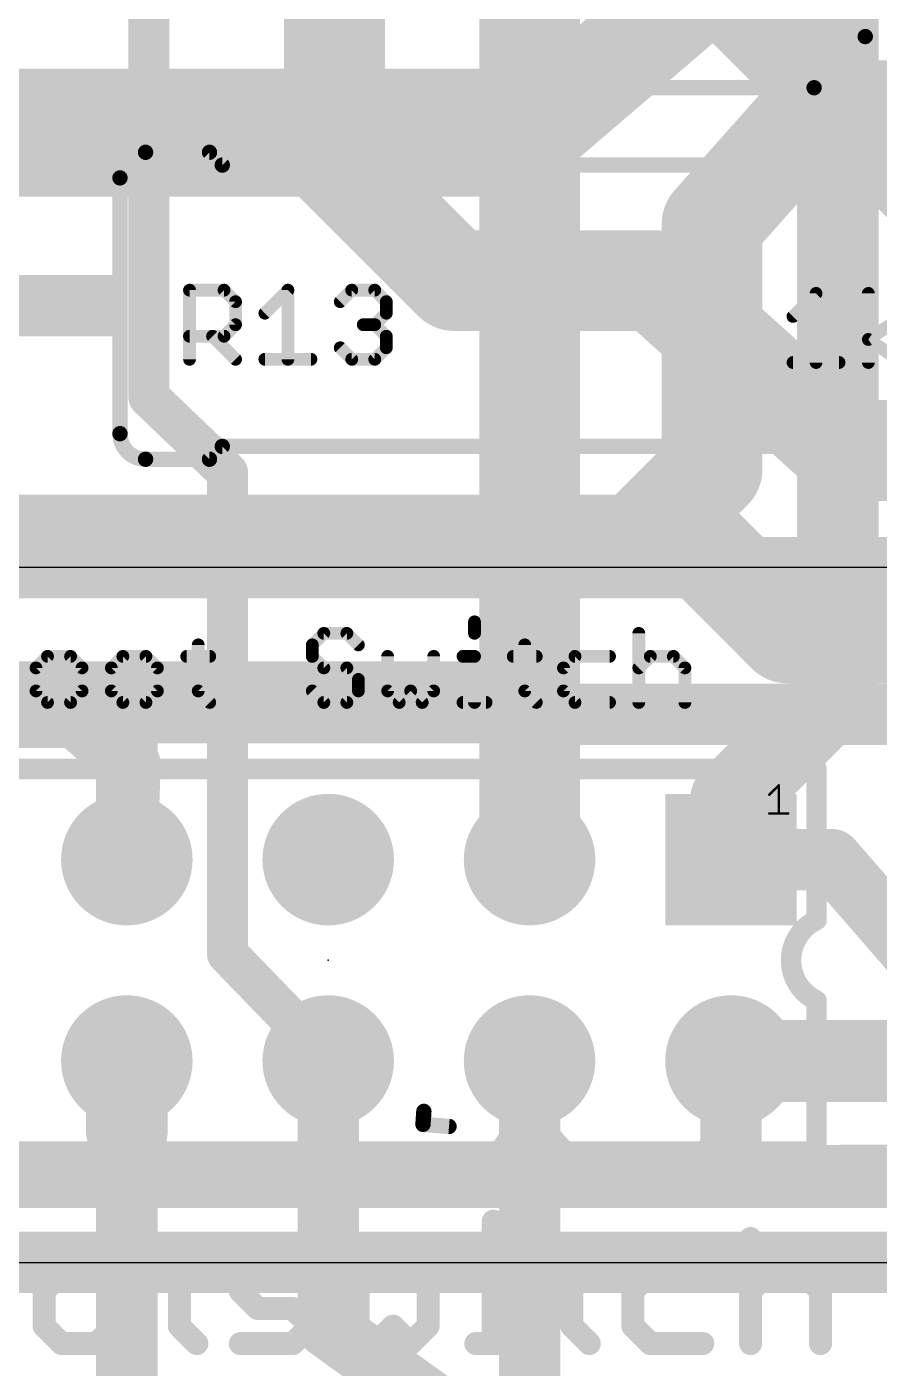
# Model space of a CAD drawing. Header units: inches. Extents: x -5 to 142, y -3 to 122.
# Drawn here: x 37.01 to 45.47, y 33.45 to 46.77 of the extents above; entities that cross this region are included whole.
import ezdxf

# ---------------------------------------------------------------- set-up
doc = ezdxf.new("R2010")
doc.units = ezdxf.units.IN
doc.header["$MEASUREMENT"] = 0
for name, color, linetype in [('1', 22, 'Continuous'), ('15', 22, 'Continuous'), ('16', 175, 'Continuous'), ('17', 82, 'Continuous'), ('2', 175, 'Continuous'), ('20', 7, 'Continuous'), ('21', 253, 'Continuous'), ('23', 7, 'Continuous'), ('25', 253, 'Continuous'), ('27', 253, 'Continuous'), ('51', 253, 'Continuous')]:
    doc.layers.add(name, color=color, linetype=linetype)

# ---------------------------------------------------------------- blocks, each defined once
blk = doc.blocks.new('RECT')
blk.add_solid([(-0.5, -0.5), (0.5, -0.5), (-0.5, 0.5), (0.5, 0.5)])
blk = doc.blocks.new('SQUAREP')
blk.add_solid([(-0.5, -0.5), (0.5, -0.5), (-0.5, 0.5), (0.5, 0.5)])
blk = doc.blocks.new('ROUNDP')
at = {"const_width": 0.5}
blk.add_lwpolyline([(0, -0.25, 1), (0, 0.25, 1), (0, -0.25)], format="xyb", dxfattribs=at)

msp = doc.modelspace()

# ---------------------------------------------------------------- linework, layer by layer
msp.add_lwpolyline([(137, 106.5), (128, 106.5), (128, 85.5), (109.5, 85.5), (109.5, 80.5), (2, 80.5), (2, 34.5), (127, 34.5), (127, 9.5), (137, 9.5), (137, 34.5), (137, 80.5), (137, 85.5)], close=True)
at = {"layer": '1'}
for points, const_width in [([(40.0625, 48.2595), (40.0625, 45.4375)], 1), ([(40.0625, 45.4375), (41.25, 44.25)], 1), ([(41.25, 44.25), (43.25, 44.25)], 1), ([(43.25, 44.25), (45.125, 42.5625)], 1), ([(45.125, 42.5625), (46.6875, 42.5625)], 1), ([(34.625, 41.625), (43.6875, 41.625)], 1), ([(43.6875, 41.625), (44.5625, 40.75)], 1), ([(30.45, 41.4), (49.55, 41.4)], 0.6096), ([(44.5625, 40.75), (45.9062, 40.75)], 1), ([(45.9062, 40.75), (47.2812, 39.75)], 1), ([(42, 39.5375), (42.3438, 39.9438)], 0.6096), ([(42.3438, 39.9438), (46.0312, 39.9438)], 0.6096), ([(42, 38.5), (42, 39.5375)], 0.6096), ([(44, 38.5), (45, 38.5)], 0.6096), ([(45, 38.5), (46, 37.35)], 0.6096), ([(42, 36.5), (42, 31.85)], 0.6096), ([(44, 35.5625), (44, 36.5)], 0.6096), ([(43.7188, 35.3438), (44, 35.5625)], 0.6096), ([(20.7812, 35.3438), (43.7188, 35.3438)], 0.6096), ([(127, 34.5), (2, 34.5)], 0.4064)]:
    msp.add_lwpolyline(points, dxfattribs=dict(at, const_width=const_width))
for points, const_width in [([(40.2393, 45.6143, 1), (39.8857, 45.2607)], 0.5), ([(39.8125, 45.4375, 1), (40.3125, 45.4375)], 0.5), ([(41.25, 44.5, 1), (41.25, 44)], 0.5), ([(41.0732, 44.0732, 1), (41.4268, 44.4268)], 0.5), ([(43.4172, 44.4358, 1), (43.0828, 44.0642)], 0.5), ([(43.25, 44, 1), (43.25, 44.5)], 0.5), ([(45.125, 42.8125, 1), (45.125, 42.3125)], 0.5), ([(44.9578, 42.3767, 1), (45.2922, 42.7483)], 0.5), ([(43.8643, 41.8018, 1), (43.5107, 41.4482)], 0.5), ([(43.6875, 41.375, 1), (43.6875, 41.875)], 0.5), ([(44.5625, 41, 1), (44.5625, 40.5)], 0.5), ([(44.3857, 40.5732, 1), (44.7393, 40.9268)], 0.5), ([(46.0533, 40.9522, 1), (45.7592, 40.5478)], 0.5), ([(42.3438, 40.0962, 1), (42.3438, 39.7913)], 0.3048), ([(42.4601, 39.8453, 1), (42.2274, 40.0422)], 0.3048), ([(42.1524, 39.5375, 1), (41.8476, 39.5375)], 0.3048), ([(41.8837, 39.6359, 1), (42.1163, 39.4391)], 0.3048), ([(44, 38.6524, 1), (44, 38.3476)], 0.3048), ([(45.115, 38.6, 1), (44.885, 38.4)], 0.3048), ([(45, 38.3476, 1), (45, 38.6524)], 0.3048), ([(41.8476, 38.5, 1), (42.1524, 38.5)], 0.3048), ([(42.1524, 36.5, 1), (41.8476, 36.5)], 0.3048), ([(44.1524, 36.5, 1), (43.8476, 36.5)], 0.3048), ([(44.0936, 35.4422, 1), (43.9064, 35.6828)], 0.3048), ([(43.8476, 35.5625, 1), (44.1524, 35.5625)], 0.3048), ([(43.6252, 35.464, 1), (43.8123, 35.2235)], 0.3048), ([(43.7188, 35.1914, 1), (43.7188, 35.4961)], 0.3048)]:
    msp.add_lwpolyline(points, format="xyb", dxfattribs=dict(at, const_width=const_width))
at = {"layer": '15'}
for points, const_width in [([(45.0625, 40.1562), (45.0625, 50.3125)], 0.8128), ([(44, 39.0938), (45.0625, 40.1562)], 0.8128), ([(34.6875, 40.125), (37.75, 40.125)], 0.6096), ([(37.75, 40.125), (38, 39.875)], 0.6096), ([(38, 39.875), (38, 38.5)], 0.6096), ([(44, 38.5), (44, 39.0938)], 0.8128), ([(49.375, 35.3438), (34.9688, 35.3438)], 0.6096), ([(2, 34.5), (127, 34.5)], 0.6096)]:
    msp.add_lwpolyline(points, dxfattribs=dict(at, const_width=const_width))
for points, const_width in [([(45.2062, 40.0126, 1), (44.9188, 40.2999)], 0.4064), ([(37.8578, 40.2328, 1), (37.6422, 40.0172)], 0.3048), ([(37.75, 39.9726, 1), (37.75, 40.2774)], 0.3048), ([(44.8593, 40.1562, 1), (45.2657, 40.1562)], 0.4064), ([(38.1524, 39.875, 1), (37.8476, 39.875)], 0.3048), ([(37.8922, 39.7672, 1), (38.1078, 39.9828)], 0.3048), ([(44.2032, 39.0938, 1), (43.7968, 39.0938)], 0.4064), ([(43.8563, 39.2374, 1), (44.1437, 38.9501)], 0.4064), ([(37.8476, 38.5, 1), (38.1524, 38.5)], 0.3048), ([(43.7968, 38.5, 1), (44.2032, 38.5)], 0.4064)]:
    msp.add_lwpolyline(points, format="xyb", dxfattribs=dict(at, const_width=const_width))
at = {"layer": '16'}
for points, const_width in [([(43.875, 47.3125), (42.125, 45.8125)], 1), ([(41.7812, 45.7188), (26.8125, 45.7188)], 1.27), ([(44.8125, 45.9375), (43.8125, 44.8125)], 1), ([(46.1875, 45.9375), (44.8125, 45.9375)], 1), ([(42.125, 45.8125), (41.4062, 45.7812)], 1), ([(41.4062, 45.7812), (41.7812, 45.7188)], 1), ([(43.8125, 44.8125), (43.8125, 42.375)], 1), ([(43.8125, 42.375), (43.0625, 41.625)], 1), ([(43.0625, 41.625), (11.4375, 41.625)], 1), ([(30.45, 41.4), (49.55, 41.4)], 0.6096), ([(23.5, 40.0625), (41.75, 40.0625)], 0.8128), ([(41.75, 40.0625), (42, 39.8125)], 0.8128), ([(34.5, 39.9125), (37.5, 39.9125)], 0.6096), ([(37.5, 39.9125), (38.0312, 39.4438)], 0.6096), ([(42, 39.8125), (42, 38.5)], 0.8128), ([(38.0312, 39.4438), (38, 38.5)], 0.6096), ([(38, 36.5), (38, 32.3188)], 0.6096), ([(40, 33.85), (40, 36.5)], 0.6096), ([(42, 35.6875), (42, 36.5)], 0.6096), ([(44, 36.5), (46.85, 36.5)], 0.6096), ([(40.95, 36), (40.9413, 35.871)], 0.1524), ([(42, 35.6875), (41.7812, 35.3438)], 0.6096), ([(42.3125, 35.3438), (42, 35.6875)], 0.6096), ([(41.2, 35.85), (40.9413, 35.871)], 0.1524), ([(41.7812, 35.3438), (18.9062, 35.3438)], 0.6096), ([(48.0625, 35.375), (42.3125, 35.3438)], 0.6096), ([(127, 34.5), (2, 34.5)], 0.4064), ([(42.3438, 32.1625), (40, 33.85)], 0.6096)]:
    msp.add_lwpolyline(points, dxfattribs=dict(at, const_width=const_width))
for points, const_width in [([(41.7812, 45.4012, 1), (41.7812, 46.0363)], 0.635), ([(44.8125, 46.1875, 1), (44.8125, 45.6875)], 0.5), ([(44.9994, 45.7714, 1), (44.6256, 46.1036)], 0.5), ([(41.4473, 46.0278, 1), (41.3652, 45.5347)], 0.5), ([(41.3954, 46.031, 1), (41.4171, 45.5315)], 0.5), ([(41.9623, 46.0023, 1), (42.2877, 45.6227)], 0.5), ([(42.1359, 45.5627, 1), (42.1141, 46.0623)], 0.5), ([(41.7402, 45.4722, 1), (41.8223, 45.9653)], 0.5), ([(44.0625, 44.8125, 1), (43.5625, 44.8125)], 0.5), ([(43.6256, 44.9786, 1), (43.9994, 44.6464)], 0.5), ([(43.9893, 42.1982, 1), (43.6357, 42.5518)], 0.5), ([(43.5625, 42.375, 1), (44.0625, 42.375)], 0.5), ([(43.0625, 41.375, 1), (43.0625, 41.875)], 0.5), ([(42.8857, 41.8018, 1), (43.2393, 41.4482)], 0.5), ([(41.8937, 40.2062, 1), (41.6063, 39.9188)], 0.4064), ([(41.75, 39.8593, 1), (41.75, 40.2657)], 0.4064), ([(37.6008, 40.0268, 1), (37.3992, 39.7982)], 0.3048), ([(37.5, 39.7601, 1), (37.5, 40.0649)], 0.3048), ([(42.2032, 39.8125, 1), (41.7968, 39.8125)], 0.4064), ([(41.8563, 39.6688, 1), (42.1437, 39.9562)], 0.4064), ([(38.1836, 39.4387, 1), (37.8789, 39.4488)], 0.3048), ([(37.9304, 39.3295, 1), (38.1321, 39.558)], 0.3048), ([(37.8477, 38.505, 1), (38.1523, 38.495)], 0.3048), ([(41.7968, 38.5, 1), (42.2032, 38.5)], 0.4064), ([(38.1524, 36.5, 1), (37.8476, 36.5)], 0.3048), ([(40.1524, 36.5, 1), (39.8476, 36.5)], 0.3048), ([(42.1524, 36.5, 1), (41.8476, 36.5)], 0.3048), ([(44, 36.6524, 1), (44, 36.3476)], 0.3048), ([(40.988, 35.9975, 1), (40.912, 36.0025)], 0.0762), ([(42.1128, 35.79, 1), (41.8872, 35.585)], 0.3048), ([(42.1286, 35.6057, 1), (41.8714, 35.7693)], 0.3048), ([(40.9444, 35.909, 1), (40.9383, 35.833)], 0.0762), ([(40.9033, 35.8736, 1), (40.9794, 35.8685)], 0.0762), ([(41.1969, 35.812, 1), (41.2031, 35.888)], 0.0762), ([(41.8476, 35.6875, 1), (42.1524, 35.6875)], 0.3048), ([(41.6527, 35.4256, 1), (41.9098, 35.2619)], 0.3048), ([(41.7812, 35.1914, 1), (41.7812, 35.4961)], 0.3048), ([(42.3117, 35.4961, 1), (42.3133, 35.1914)], 0.3048), ([(42.1997, 35.2412, 1), (42.4253, 35.4463)], 0.3048), ([(40.089, 33.9737, 1), (39.911, 33.7263)], 0.3048), ([(39.8476, 33.85, 1), (40.1524, 33.85)], 0.3048)]:
    msp.add_lwpolyline(points, format="xyb", dxfattribs=dict(at, const_width=const_width))
at = {"layer": '2'}
for points, const_width in [([(38.2188, 43.0938), (38.2188, 55.3125)], 0.4064), ([(42, 38.5), (42, 54.4375)], 1), ([(43.75, 47.25), (46.0625, 44.9375)], 0.8128), ([(39, 42.3438), (38.2188, 43.0938)], 0.4064), ([(39, 37.5625), (39, 42.3438)], 0.4064), ([(40, 36.5312), (39, 37.5625)], 0.4064), ([(38, 36.5), (38, 35.8125)], 0.8128), ([(46.0625, 36.5), (44, 36.5)], 0.8128), ([(40, 36.5), (40, 36.5312)], 0.4064), ([(38, 35.8125), (38.1562, 35.3438)], 0.6096), ([(38.1562, 35.3438), (49.4062, 35.375)], 0.6096), ([(127, 34.5), (2, 34.5)], 0.6096)]:
    msp.add_lwpolyline(points, dxfattribs=dict(at, const_width=const_width))
for points, const_width in [([(38.2891, 43.167, 1), (38.1484, 43.0205)], 0.2032), ([(38.1172, 43.0938, 1), (38.3203, 43.0938)], 0.2032), ([(39.1016, 42.3438, 1), (38.8984, 42.3438)], 0.2032), ([(38.9296, 42.2705, 1), (39.0704, 42.417)], 0.2032), ([(41.75, 38.5, 1), (42.25, 38.5)], 0.5), ([(39.0729, 37.6332, 1), (38.9271, 37.4918)], 0.2032), ([(38.8984, 37.5625, 1), (39.1016, 37.5625)], 0.2032), ([(38.2032, 36.5, 1), (37.7968, 36.5)], 0.4064), ([(44, 36.7032, 1), (44, 36.2968)], 0.4064), ([(40.1016, 36.5312, 1), (39.8984, 36.5312)], 0.2032), ([(39.9271, 36.4605, 1), (40.0729, 36.602)], 0.2032), ([(39.8984, 36.5, 1), (40.1016, 36.5)], 0.2032), ([(38.1446, 35.8607, 1), (37.8554, 35.7643)], 0.3048), ([(37.7968, 35.8125, 1), (38.2032, 35.8125)], 0.4064), ([(38.1558, 35.4961, 1), (38.1567, 35.1914)], 0.3048), ([(38.0117, 35.2956, 1), (38.3008, 35.3919)], 0.3048)]:
    msp.add_lwpolyline(points, format="xyb", dxfattribs=dict(at, const_width=const_width))
at = {"layer": '20'}
for p, q in [((49.55, 41.4), (30.45, 41.4)), ((2, 34.5), (127, 34.5))]:
    msp.add_line(p, q, dxfattribs=at)
at = {"layer": '21'}
for points, const_width in [([(45.334, 72.327), (45.334, 46.673)], 0.1524), ([(44.826, 46.165), (35.174, 46.165)], 0.1524), ([(38.186, 45.524), (38.821, 45.524)], 0.1524), ([(38.948, 45.397), (38.821, 45.524)], 0.1524), ([(38.948, 45.397), (45.552, 45.397)], 0.1524), ([(37.932, 45.27), (37.932, 42.73)], 0.1524), ([(38.948, 42.603), (38.821, 42.476)], 0.1524), ([(38.948, 42.603), (45.552, 42.603)], 0.1524), ([(38.186, 42.476), (38.821, 42.476)], 0.1524), ([(44.85, 39.4), (35.15, 39.4)], 0.2032), ([(44.85, 39.4), (35.15, 39.4)], 0.2032), ([(44.85, 37.9), (44.85, 39.4)], 0.2032), ([(44.85, 37.9), (44.85, 39.4)], 0.2032), ([(44.382, 39.1443), (44.4753, 39.2375)], 0.0254), ([(44.382, 39.1443), (44.4753, 39.2375)], 0.0254), ([(44.4753, 39.2375), (44.4753, 38.9579)], 0.0254), ([(44.4753, 39.2375), (44.4753, 38.9579)], 0.0254), ([(44.382, 38.9579), (44.5685, 38.9579)], 0.0254), ([(44.382, 38.9579), (44.5685, 38.9579)], 0.0254), ([(44.85, 35.6), (44.85, 37.1)], 0.2032), ([(44.85, 35.6), (44.85, 37.1)], 0.2032), ([(35.15, 35.6), (44.85, 35.6)], 0.2032), ([(35.15, 35.6), (44.85, 35.6)], 0.2032)]:
    msp.add_lwpolyline(points, dxfattribs=dict(at, const_width=const_width))
for points, const_width in [([(44.826, 46.165, 0.4142), (45.334, 46.673)], 0.1524), ([(45.3721, 46.673, 1), (45.2959, 46.673)], 0.0762), ([(45.2959, 46.673, 1), (45.3721, 46.673)], 0.0762), ([(44.826, 46.2031, 1), (44.826, 46.1269)], 0.0762), ([(44.826, 46.1269, 1), (44.826, 46.2031)], 0.0762), ([(38.186, 45.524, 0.4142), (37.932, 45.27)], 0.1524), ([(38.186, 45.5621, 1), (38.186, 45.4859)], 0.0762), ([(38.186, 45.4859, 1), (38.186, 45.5621)], 0.0762), ([(38.8479, 45.5509, 1), (38.7941, 45.4971)], 0.0762), ([(38.821, 45.4859, 1), (38.821, 45.5621)], 0.0762), ([(38.948, 45.4351, 1), (38.948, 45.3589)], 0.0762), ([(38.9211, 45.3701, 1), (38.9749, 45.4239)], 0.0762), ([(37.9701, 45.27, 1), (37.8939, 45.27)], 0.0762), ([(37.8939, 45.27, 1), (37.9701, 45.27)], 0.0762), ([(37.932, 42.73, 0.4142), (38.186, 42.476)], 0.1524), ([(37.9701, 42.73, 1), (37.8939, 42.73)], 0.0762), ([(37.8939, 42.73, 1), (37.9701, 42.73)], 0.0762), ([(38.948, 42.6411, 1), (38.948, 42.5649)], 0.0762), ([(38.9749, 42.5761, 1), (38.9211, 42.6299)], 0.0762), ([(38.186, 42.5141, 1), (38.186, 42.4379)], 0.0762), ([(38.186, 42.4379, 1), (38.186, 42.5141)], 0.0762), ([(38.7941, 42.5029, 1), (38.8479, 42.4491)], 0.0762), ([(38.821, 42.4379, 1), (38.821, 42.5141)], 0.0762), ([(44.9008, 39.4, 1), (44.7992, 39.4)], 0.1016), ([(44.9008, 39.4, 1), (44.7992, 39.4)], 0.1016), ([(44.85, 39.3492, 1), (44.85, 39.4508)], 0.1016), ([(44.85, 39.3492, 1), (44.85, 39.4508)], 0.1016), ([(44.4816, 39.2375, 1), (44.4689, 39.2375)], 0.0127), ([(44.4816, 39.2375, 1), (44.4689, 39.2375)], 0.0127), ([(44.4797, 39.233, 1), (44.4708, 39.242)], 0.0127), ([(44.4797, 39.233, 1), (44.4708, 39.242)], 0.0127), ([(44.3776, 39.1488, 1), (44.3865, 39.1398)], 0.0127), ([(44.3776, 39.1488, 1), (44.3865, 39.1398)], 0.0127), ([(44.382, 38.9643, 1), (44.382, 38.9515)], 0.0127), ([(44.382, 38.9643, 1), (44.382, 38.9516)], 0.0127), ([(44.4689, 38.9579, 1), (44.4816, 38.9579)], 0.0127), ([(44.4689, 38.9579, 1), (44.4816, 38.9579)], 0.0127), ([(44.5685, 38.9515, 1), (44.5685, 38.9643)], 0.0127), ([(44.5685, 38.9516, 1), (44.5685, 38.9643)], 0.0127), ([(44.85, 37.9, 0.6321), (44.85, 37.1)], 0.2032), ([(44.85, 37.9, 0.6321), (44.85, 37.1)], 0.2032), ([(44.8718, 37.8541, 1), (44.8282, 37.9459)], 0.1016), ([(44.8718, 37.8541, 1), (44.8282, 37.9459)], 0.1016), ([(44.7992, 37.9, 1), (44.9008, 37.9)], 0.1016), ([(44.7992, 37.9, 1), (44.9008, 37.9)], 0.1016), ([(44.9008, 37.1, 1), (44.7992, 37.1)], 0.1016), ([(44.9008, 37.1, 1), (44.7992, 37.1)], 0.1016), ([(44.8282, 37.0541, 1), (44.8718, 37.1459)], 0.1016), ([(44.8282, 37.0541, 1), (44.8718, 37.1459)], 0.1016), ([(44.85, 35.5492, 1), (44.85, 35.6508)], 0.1016), ([(44.85, 35.5492, 1), (44.85, 35.6508)], 0.1016), ([(44.7992, 35.6, 1), (44.9008, 35.6)], 0.1016), ([(44.7992, 35.6, 1), (44.9008, 35.6)], 0.1016)]:
    msp.add_lwpolyline(points, format="xyb", dxfattribs=dict(at, const_width=const_width))
at = {"layer": '23'}
msp.add_point((40, 37.5), dxfattribs=at)
at = {"layer": '25', "const_width": 0.0635}
for points in [[(38.6543, 44.1549, 1), (38.5907, 44.1549)], [(38.6225, 44.1866, 1), (38.6225, 44.1231)], [(38.9881, 44.1773, 1), (38.9432, 44.1324)], [(38.9657, 44.1231, 1), (38.9657, 44.1866)], [(39.1118, 44.0405, 1), (39.0483, 44.0405)], [(39.0576, 44.018, 1), (39.1025, 44.0629)], [(39.6315, 44.1549, 1), (39.568, 44.1549)], [(39.6222, 44.1324, 1), (39.5773, 44.1773)], [(40.0969, 44.0629, 1), (40.1418, 44.018)], [(40.2337, 44.1866, 1), (40.2337, 44.1231)], [(40.2562, 44.1324, 1), (40.2113, 44.1773)], [(40.485, 44.1773, 1), (40.4401, 44.1324)], [(40.4625, 44.1231, 1), (40.4625, 44.1866)], [(40.6087, 44.0405, 1), (40.5452, 44.0405)], [(40.5545, 44.018, 1), (40.5994, 44.0629)], [(39.3485, 43.9485, 1), (39.3934, 43.9036)], [(40.5452, 43.9261, 1), (40.6087, 43.9261)], [(40.5994, 43.9036, 1), (40.5545, 43.9485)], [(39.0483, 43.8117, 1), (39.1118, 43.8117)], [(39.1025, 43.7892, 1), (39.0576, 43.8341)], [(40.3481, 43.8434, 1), (40.3481, 43.7799)], [(40.485, 43.8341, 1), (40.4401, 43.7892)], [(40.4401, 43.8341, 1), (40.485, 43.7892)], [(40.4625, 43.7799, 1), (40.4625, 43.8434)], [(38.6225, 43.729, 1), (38.6225, 43.6655)], [(38.8737, 43.7197, 1), (38.8288, 43.6748)], [(38.9432, 43.7197, 1), (38.9881, 43.6748)], [(38.9657, 43.6655, 1), (38.9657, 43.729)], [(40.6087, 43.6973, 1), (40.5452, 43.6973)], [(40.5545, 43.6748, 1), (40.5994, 43.7197)], [(40.1418, 43.6053, 1), (40.0969, 43.5604)], [(40.5452, 43.5829, 1), (40.6087, 43.5829)], [(40.5994, 43.5604, 1), (40.5545, 43.6053)], [(38.5907, 43.4685, 1), (38.6543, 43.4685)], [(39.0576, 43.446, 1), (39.1025, 43.491)], [(39.3709, 43.5003, 1), (39.3709, 43.4367)], [(39.568, 43.4685, 1), (39.6315, 43.4685)], [(39.8285, 43.4367, 1), (39.8285, 43.5003)], [(40.2337, 43.5003, 1), (40.2337, 43.4367)], [(40.2113, 43.446, 1), (40.2562, 43.491)], [(40.4401, 43.491, 1), (40.485, 43.446)], [(40.4625, 43.4367, 1), (40.4625, 43.5003)]]:
    msp.add_lwpolyline(points, format="xyb", dxfattribs=at)
at = {"layer": '25', "const_width": 0.127}
for points in [[(38.6225, 43.4685), (38.6225, 44.1549)], [(38.6225, 44.1549), (38.9657, 44.1549)], [(38.9657, 44.1549), (39.0801, 44.0405)], [(39.0801, 44.0405), (39.0801, 43.8117)], [(39.3709, 43.9261), (39.5997, 44.1549)], [(39.5997, 44.1549), (39.5997, 43.4685)], [(40.1193, 44.0405), (40.2337, 44.1549)], [(40.2337, 44.1549), (40.4625, 44.1549)], [(40.4625, 44.1549), (40.5769, 44.0405)], [(40.5769, 44.0405), (40.5769, 43.9261)], [(40.5769, 43.9261), (40.4625, 43.8117)], [(39.0801, 43.8117), (38.9657, 43.6973)], [(40.4625, 43.8117), (40.3481, 43.8117)], [(40.4625, 43.8117), (40.5769, 43.6973)], [(38.9657, 43.6973), (38.6225, 43.6973)], [(38.8513, 43.6973), (39.0801, 43.4685)], [(40.5769, 43.6973), (40.5769, 43.5829)], [(40.2337, 43.4685), (40.1193, 43.5829)], [(40.5769, 43.5829), (40.4625, 43.4685)], [(39.3709, 43.4685), (39.8285, 43.4685)], [(40.4625, 43.4685), (40.2337, 43.4685)]]:
    msp.add_lwpolyline(points, dxfattribs=at)
at = {"layer": '27'}
for points, const_width in [([(44.6164, 43.8941), (44.8452, 44.1229)], 0.127), ([(44.8452, 44.1229), (44.8452, 43.4365)], 0.127), ([(45.3648, 43.4365), (45.3648, 44.1229)], 0.127), ([(45.3648, 43.6653), (45.708, 43.8941)], 0.127), ([(45.708, 43.4365), (45.3648, 43.6653)], 0.127), ([(44.6164, 43.4365), (45.074, 43.4365)], 0.127), ([(41.4532, 40.8615), (41.4532, 40.7471)], 0.127), ([(39.9563, 40.7471), (39.842, 40.6327)], 0.127), ([(40.1851, 40.7471), (39.9563, 40.7471)], 0.127), ([(40.2995, 40.6327), (40.1851, 40.7471)], 0.127), ([(43.0851, 40.7471), (43.0851, 40.0607)], 0.127), ([(38.709, 40.6327), (38.709, 40.1751)], 0.127), ([(39.842, 40.6327), (39.842, 40.5183)], 0.127), ([(41.9521, 40.6327), (41.9521, 40.1751)], 0.127), ([(37.2122, 40.5183), (37.0978, 40.4039)], 0.127), ([(37.441, 40.5183), (37.2122, 40.5183)], 0.127), ([(37.5554, 40.4039), (37.441, 40.5183)], 0.127), ([(37.9606, 40.5183), (37.8462, 40.4039)], 0.127), ([(38.1894, 40.5183), (37.9606, 40.5183)], 0.127), ([(38.3038, 40.4039), (38.1894, 40.5183)], 0.127), ([(38.5946, 40.5183), (38.8234, 40.5183)], 0.127), ([(39.842, 40.5183), (39.9563, 40.4039)], 0.127), ([(40.5904, 40.5183), (40.5904, 40.1751)], 0.127), ([(41.048, 40.1751), (41.048, 40.5183)], 0.127), ([(41.3388, 40.5183), (41.4532, 40.5183)], 0.127), ([(41.4532, 40.5183), (41.4532, 40.0607)], 0.127), ([(41.8377, 40.5183), (42.0665, 40.5183)], 0.127), ([(42.4511, 40.5183), (42.3367, 40.4039)], 0.127), ([(42.7943, 40.5183), (42.4511, 40.5183)], 0.127), ([(43.0851, 40.4039), (43.1995, 40.5183)], 0.127), ([(43.1995, 40.5183), (43.4283, 40.5183)], 0.127), ([(43.4283, 40.5183), (43.5427, 40.4039)], 0.127), ([(37.0978, 40.4039), (37.0978, 40.1751)], 0.127), ([(37.5554, 40.1751), (37.5554, 40.4039)], 0.127), ([(37.8462, 40.4039), (37.8462, 40.1751)], 0.127), ([(38.3038, 40.1751), (38.3038, 40.4039)], 0.127), ([(39.9563, 40.4039), (40.1851, 40.4039)], 0.127), ([(40.1851, 40.4039), (40.2995, 40.2895)], 0.127), ([(42.3367, 40.4039), (42.3367, 40.1751)], 0.127), ([(43.5427, 40.4039), (43.5427, 40.0607)], 0.127), ([(37.0978, 40.1751), (37.2122, 40.0607)], 0.127), ([(37.441, 40.0607), (37.5554, 40.1751)], 0.127), ([(37.8462, 40.1751), (37.9606, 40.0607)], 0.127), ([(38.1894, 40.0607), (38.3038, 40.1751)], 0.127), ([(38.709, 40.1751), (38.8234, 40.0607)], 0.127), ([(39.9563, 40.0607), (39.842, 40.1751)], 0.127), ([(40.2995, 40.1751), (40.1851, 40.0607)], 0.127), ([(40.2995, 40.2895), (40.2995, 40.1751)], 0.127), ([(40.5904, 40.1751), (40.7048, 40.0607)], 0.127), ([(40.7048, 40.0607), (40.8192, 40.1751)], 0.127), ([(40.8192, 40.1751), (40.9336, 40.0607)], 0.127), ([(40.9336, 40.0607), (41.048, 40.1751)], 0.127), ([(41.9521, 40.1751), (42.0665, 40.0607)], 0.127), ([(42.3367, 40.1751), (42.4511, 40.0607)], 0.127), ([(37.2122, 40.0607), (37.441, 40.0607)], 0.127), ([(37.9606, 40.0607), (38.1894, 40.0607)], 0.127), ([(40.1851, 40.0607), (39.9563, 40.0607)], 0.127), ([(41.3388, 40.0607), (41.5676, 40.0607)], 0.127), ([(42.4511, 40.0607), (42.7943, 40.0607)], 0.127), ([(41.64, 34.9103), (41.64, 34.7366)], 0.2286), ([(44.1949, 34.7366), (44.1949, 33.6943)], 0.2286), ([(38.5216, 34.5629), (38.5216, 33.868)], 0.2286), ([(42.4196, 34.5629), (42.4196, 33.868)], 0.2286), ([(37.3522, 34.3892), (37.1785, 34.2154)], 0.2286), ([(37.6996, 34.3892), (37.3522, 34.3892)], 0.2286), ([(37.8734, 34.2154), (37.6996, 34.3892)], 0.2286), ([(38.3479, 34.3892), (38.6953, 34.3892)], 0.2286), ([(39.1275, 34.2154), (39.3012, 34.3892)], 0.2286), ([(39.3012, 34.3892), (39.8224, 34.3892)], 0.2286), ([(40.2969, 34.3892), (40.2969, 33.868)], 0.2286), ([(40.9917, 33.868), (40.9917, 34.3892)], 0.2286), ([(41.4663, 34.3892), (41.64, 34.3892)], 0.2286), ([(41.64, 34.3892), (41.64, 33.6943)], 0.2286), ([(42.2459, 34.3892), (42.5933, 34.3892)], 0.2286), ([(43.1992, 34.3892), (43.0255, 34.2154)], 0.2286), ([(43.7203, 34.3892), (43.1992, 34.3892)], 0.2286), ([(44.1949, 34.2154), (44.3686, 34.3892)], 0.2286), ([(44.3686, 34.3892), (44.716, 34.3892)], 0.2286), ([(44.716, 34.3892), (44.8897, 34.2154)], 0.2286), ([(37.1785, 34.2154), (37.1785, 33.868)], 0.2286), ([(37.8734, 33.868), (37.8734, 34.2154)], 0.2286), ([(39.3012, 34.0417), (39.1275, 34.2154)], 0.2286), ([(43.0255, 34.2154), (43.0255, 33.868)], 0.2286), ([(44.8897, 34.2154), (44.8897, 33.6943)], 0.2286), ([(39.6486, 34.0417), (39.3012, 34.0417)], 0.2286), ([(39.8224, 33.868), (39.6486, 34.0417)], 0.2286), ([(37.1785, 33.868), (37.3522, 33.6943)], 0.2286), ([(37.6996, 33.6943), (37.8734, 33.868)], 0.2286), ([(38.5216, 33.868), (38.6953, 33.6943)], 0.2286), ([(39.6486, 33.6943), (39.8224, 33.868)], 0.2286), ([(40.2969, 33.868), (40.4706, 33.6943)], 0.2286), ([(40.4706, 33.6943), (40.6443, 33.868)], 0.2286), ([(40.6443, 33.868), (40.818, 33.6943)], 0.2286), ([(40.818, 33.6943), (40.9917, 33.868)], 0.2286), ([(42.4196, 33.868), (42.5933, 33.6943)], 0.2286), ([(43.0255, 33.868), (43.1992, 33.6943)], 0.2286), ([(37.3522, 33.6943), (37.6996, 33.6943)], 0.2286), ([(39.1275, 33.6943), (39.6486, 33.6943)], 0.2286), ([(41.4663, 33.6943), (41.8137, 33.6943)], 0.2286), ([(43.1992, 33.6943), (43.7203, 33.6943)], 0.2286)]:
    msp.add_lwpolyline(points, dxfattribs=dict(at, const_width=const_width))
for points, const_width in [([(44.877, 44.1229, 1), (44.8135, 44.1229)], 0.0635), ([(44.8677, 44.1004, 1), (44.8227, 44.1453)], 0.0635), ([(45.3966, 44.1229, 1), (45.3331, 44.1229)], 0.0635), ([(44.594, 43.9165, 1), (44.6389, 43.8716)], 0.0635), ([(45.3824, 43.6917, 1), (45.3472, 43.6389)], 0.0635), ([(45.3472, 43.6917, 1), (45.3824, 43.6389)], 0.0635), ([(44.6164, 43.4683, 1), (44.6164, 43.4047)], 0.0635), ([(44.8135, 43.4365, 1), (44.877, 43.4365)], 0.0635), ([(45.074, 43.4047, 1), (45.074, 43.4683)], 0.0635), ([(45.3331, 43.4365, 1), (45.3966, 43.4365)], 0.0635), ([(41.4849, 40.8615, 1), (41.4214, 40.8615)], 0.0635), ([(39.9563, 40.7788, 1), (39.9563, 40.7153)], 0.0635), ([(39.9788, 40.7246, 1), (39.9339, 40.7695)], 0.0635), ([(40.2076, 40.7695, 1), (40.1627, 40.7246)], 0.0635), ([(40.1851, 40.7153, 1), (40.1851, 40.7788)], 0.0635), ([(41.4214, 40.7471, 1), (41.4849, 40.7471)], 0.0635), ([(43.1168, 40.7471, 1), (43.0533, 40.7471)], 0.0635), ([(38.7407, 40.6327, 1), (38.6772, 40.6327)], 0.0635), ([(39.8737, 40.6327, 1), (39.8102, 40.6327)], 0.0635), ([(39.8195, 40.6551, 1), (39.8644, 40.6102)], 0.0635), ([(40.2771, 40.6102, 1), (40.322, 40.6551)], 0.0635), ([(41.9839, 40.6327, 1), (41.9204, 40.6327)], 0.0635), ([(37.2122, 40.55, 1), (37.2122, 40.4865)], 0.0635), ([(37.2346, 40.4958, 1), (37.1897, 40.5407)], 0.0635), ([(37.4634, 40.5407, 1), (37.4185, 40.4958)], 0.0635), ([(37.441, 40.4865, 1), (37.441, 40.55)], 0.0635), ([(37.9606, 40.55, 1), (37.9606, 40.4865)], 0.0635), ([(37.983, 40.4958, 1), (37.9381, 40.5407)], 0.0635), ([(38.2118, 40.5407, 1), (38.1669, 40.4958)], 0.0635), ([(38.1894, 40.4865, 1), (38.1894, 40.55)], 0.0635), ([(38.5946, 40.55, 1), (38.5946, 40.4865)], 0.0635), ([(38.8234, 40.4865, 1), (38.8234, 40.55)], 0.0635), ([(39.8102, 40.5183, 1), (39.8737, 40.5183)], 0.0635), ([(39.8644, 40.5407, 1), (39.8195, 40.4958)], 0.0635), ([(40.6221, 40.5183, 1), (40.5586, 40.5183)], 0.0635), ([(41.0797, 40.5183, 1), (41.0162, 40.5183)], 0.0635), ([(41.3388, 40.55, 1), (41.3388, 40.4865)], 0.0635), ([(41.4849, 40.5183, 1), (41.4214, 40.5183)], 0.0635), ([(41.4532, 40.4865, 1), (41.4532, 40.55)], 0.0635), ([(41.8377, 40.55, 1), (41.8377, 40.4865)], 0.0635), ([(42.0665, 40.4865, 1), (42.0665, 40.55)], 0.0635), ([(42.4511, 40.55, 1), (42.4511, 40.4865)], 0.0635), ([(42.4735, 40.4958, 1), (42.4286, 40.5407)], 0.0635), ([(42.7943, 40.4865, 1), (42.7943, 40.55)], 0.0635), ([(43.1995, 40.55, 1), (43.1995, 40.4865)], 0.0635), ([(43.2219, 40.4958, 1), (43.177, 40.5407)], 0.0635), ([(43.4507, 40.5407, 1), (43.4058, 40.4958)], 0.0635), ([(43.4283, 40.4865, 1), (43.4283, 40.55)], 0.0635), ([(37.1295, 40.4039, 1), (37.066, 40.4039)], 0.0635), ([(37.0753, 40.4263, 1), (37.1202, 40.3814)], 0.0635), ([(37.5871, 40.4039, 1), (37.5236, 40.4039)], 0.0635), ([(37.5329, 40.3814, 1), (37.5778, 40.4263)], 0.0635), ([(37.8779, 40.4039, 1), (37.8144, 40.4039)], 0.0635), ([(37.8237, 40.4263, 1), (37.8686, 40.3814)], 0.0635), ([(38.3355, 40.4039, 1), (38.272, 40.4039)], 0.0635), ([(38.2813, 40.3814, 1), (38.3262, 40.4263)], 0.0635), ([(39.9563, 40.4356, 1), (39.9563, 40.3721)], 0.0635), ([(39.9339, 40.3814, 1), (39.9788, 40.4263)], 0.0635), ([(40.2076, 40.4263, 1), (40.1627, 40.3814)], 0.0635), ([(40.1851, 40.3721, 1), (40.1851, 40.4356)], 0.0635), ([(42.3684, 40.4039, 1), (42.3049, 40.4039)], 0.0635), ([(42.3142, 40.4263, 1), (42.3591, 40.3814)], 0.0635), ([(43.0626, 40.4263, 1), (43.1075, 40.3814)], 0.0635), ([(43.5744, 40.4039, 1), (43.5109, 40.4039)], 0.0635), ([(43.5202, 40.3814, 1), (43.5651, 40.4263)], 0.0635), ([(37.1202, 40.1975, 1), (37.0753, 40.1526)], 0.0635), ([(37.5778, 40.1526, 1), (37.5329, 40.1975)], 0.0635), ([(37.8686, 40.1975, 1), (37.8237, 40.1526)], 0.0635), ([(38.3262, 40.1526, 1), (38.2813, 40.1975)], 0.0635), ([(38.7314, 40.1975, 1), (38.6865, 40.1526)], 0.0635), ([(39.8644, 40.1975, 1), (39.8195, 40.1526)], 0.0635), ([(40.3313, 40.2895, 1), (40.2678, 40.2895)], 0.0635), ([(40.2771, 40.267, 1), (40.322, 40.3119)], 0.0635), ([(40.322, 40.1526, 1), (40.2771, 40.1975)], 0.0635), ([(40.6128, 40.1975, 1), (40.5679, 40.1526)], 0.0635), ([(40.8416, 40.1975, 1), (40.7967, 40.1526)], 0.0635), ([(40.8416, 40.1526, 1), (40.7967, 40.1975)], 0.0635), ([(41.0704, 40.1526, 1), (41.0255, 40.1975)], 0.0635), ([(41.9746, 40.1975, 1), (41.9297, 40.1526)], 0.0635), ([(42.3591, 40.1975, 1), (42.3142, 40.1526)], 0.0635), ([(37.066, 40.1751, 1), (37.1295, 40.1751)], 0.0635), ([(37.2122, 40.0925, 1), (37.2122, 40.029)], 0.0635), ([(37.1897, 40.0382, 1), (37.2346, 40.0832)], 0.0635), ([(37.4185, 40.0832, 1), (37.4634, 40.0382)], 0.0635), ([(37.441, 40.029, 1), (37.441, 40.0925)], 0.0635), ([(37.5236, 40.1751, 1), (37.5871, 40.1751)], 0.0635), ([(37.8144, 40.1751, 1), (37.8779, 40.1751)], 0.0635), ([(37.9606, 40.0925, 1), (37.9606, 40.029)], 0.0635), ([(37.9381, 40.0382, 1), (37.983, 40.0832)], 0.0635), ([(38.1669, 40.0832, 1), (38.2118, 40.0382)], 0.0635), ([(38.1894, 40.029, 1), (38.1894, 40.0925)], 0.0635), ([(38.272, 40.1751, 1), (38.3355, 40.1751)], 0.0635), ([(38.6772, 40.1751, 1), (38.7407, 40.1751)], 0.0635), ([(38.8009, 40.0382, 1), (38.8458, 40.0832)], 0.0635), ([(39.9563, 40.0925, 1), (39.9563, 40.029)], 0.0635), ([(39.9339, 40.0382, 1), (39.9788, 40.0832)], 0.0635), ([(40.1627, 40.0832, 1), (40.2076, 40.0382)], 0.0635), ([(40.1851, 40.029, 1), (40.1851, 40.0925)], 0.0635), ([(40.2678, 40.1751, 1), (40.3313, 40.1751)], 0.0635), ([(40.5586, 40.1751, 1), (40.6221, 40.1751)], 0.0635), ([(40.6823, 40.0832, 1), (40.7272, 40.0382)], 0.0635), ([(40.6823, 40.0382, 1), (40.7272, 40.0832)], 0.0635), ([(40.9111, 40.0832, 1), (40.956, 40.0382)], 0.0635), ([(40.9111, 40.0382, 1), (40.956, 40.0832)], 0.0635), ([(41.0162, 40.1751, 1), (41.0797, 40.1751)], 0.0635), ([(41.3388, 40.0925, 1), (41.3388, 40.029)], 0.0635), ([(41.5676, 40.029, 1), (41.5676, 40.0925)], 0.0635), ([(41.9204, 40.1751, 1), (41.9839, 40.1751)], 0.0635), ([(42.0441, 40.0382, 1), (42.089, 40.0832)], 0.0635), ([(42.3049, 40.1751, 1), (42.3684, 40.1751)], 0.0635), ([(42.4511, 40.0925, 1), (42.4511, 40.029)], 0.0635), ([(42.4286, 40.0382, 1), (42.4735, 40.0832)], 0.0635), ([(42.7943, 40.029, 1), (42.7943, 40.0925)], 0.0635), ([(41.4214, 40.0607, 1), (41.4849, 40.0607)], 0.0635), ([(43.0533, 40.0607, 1), (43.1168, 40.0607)], 0.0635), ([(43.5109, 40.0607, 1), (43.5744, 40.0607)], 0.0635), ([(41.6972, 34.9103, 1), (41.5829, 34.9103)], 0.1143), ([(41.5829, 34.7366, 1), (41.6972, 34.7366)], 0.1143), ([(44.252, 34.7366, 1), (44.1377, 34.7366)], 0.1143), ([(38.5788, 34.5629, 1), (38.4645, 34.5629)], 0.1143), ([(42.4767, 34.5629, 1), (42.3624, 34.5629)], 0.1143), ([(37.3522, 34.4463, 1), (37.3522, 34.332)], 0.1143), ([(37.3926, 34.3487, 1), (37.3118, 34.4296)], 0.1143), ([(37.7401, 34.4296, 1), (37.6592, 34.3487)], 0.1143), ([(37.6996, 34.332, 1), (37.6996, 34.4463)], 0.1143), ([(38.3479, 34.4463, 1), (38.3479, 34.332)], 0.1143), ([(38.6953, 34.332, 1), (38.6953, 34.4463)], 0.1143), ([(39.3012, 34.4463, 1), (39.3012, 34.332)], 0.1143), ([(39.3416, 34.3487, 1), (39.2608, 34.4296)], 0.1143), ([(39.8224, 34.332, 1), (39.8224, 34.4463)], 0.1143), ([(40.354, 34.3892, 1), (40.2397, 34.3892)], 0.1143), ([(41.0489, 34.3892, 1), (40.9346, 34.3892)], 0.1143), ([(41.4663, 34.4463, 1), (41.4663, 34.332)], 0.1143), ([(41.6972, 34.3892, 1), (41.5829, 34.3892)], 0.1143), ([(41.64, 34.332, 1), (41.64, 34.4463)], 0.1143), ([(42.2459, 34.4463, 1), (42.2459, 34.332)], 0.1143), ([(42.5933, 34.332, 1), (42.5933, 34.4463)], 0.1143), ([(43.1992, 34.4463, 1), (43.1992, 34.332)], 0.1143), ([(43.2396, 34.3487, 1), (43.1588, 34.4296)], 0.1143), ([(43.7203, 34.332, 1), (43.7203, 34.4463)], 0.1143), ([(44.3686, 34.4463, 1), (44.3686, 34.332)], 0.1143), ([(44.409, 34.3487, 1), (44.3282, 34.4296)], 0.1143), ([(44.7564, 34.4296, 1), (44.6756, 34.3487)], 0.1143), ([(44.716, 34.332, 1), (44.716, 34.4463)], 0.1143), ([(37.1381, 34.2559, 1), (37.2189, 34.175)], 0.1143), ([(37.2357, 34.2154, 1), (37.1214, 34.2154)], 0.1143), ([(37.9305, 34.2154, 1), (37.8162, 34.2154)], 0.1143), ([(37.8329, 34.175, 1), (37.9138, 34.2559)], 0.1143), ([(39.1679, 34.2559, 1), (39.0871, 34.175)], 0.1143), ([(39.0871, 34.2559, 1), (39.1679, 34.175)], 0.1143), ([(43.0826, 34.2154, 1), (42.9683, 34.2154)], 0.1143), ([(42.9851, 34.2559, 1), (43.0659, 34.175)], 0.1143), ([(44.1545, 34.2559, 1), (44.2353, 34.175)], 0.1143), ([(44.9469, 34.2154, 1), (44.8326, 34.2154)], 0.1143), ([(44.8493, 34.175, 1), (44.9301, 34.2559)], 0.1143), ([(39.3012, 34.0989, 1), (39.3012, 33.9846)], 0.1143), ([(39.2608, 34.0013, 1), (39.3416, 34.0821)], 0.1143), ([(39.689, 34.0821, 1), (39.6082, 34.0013)], 0.1143), ([(39.6486, 33.9846, 1), (39.6486, 34.0989)], 0.1143), ([(37.2189, 33.9084, 1), (37.1381, 33.8276)], 0.1143), ([(37.9138, 33.8276, 1), (37.8329, 33.9084)], 0.1143), ([(38.562, 33.9084, 1), (38.4812, 33.8276)], 0.1143), ([(39.8628, 33.8276, 1), (39.7819, 33.9084)], 0.1143), ([(39.7819, 33.8276, 1), (39.8628, 33.9084)], 0.1143), ([(40.3373, 33.9084, 1), (40.2565, 33.8276)], 0.1143), ([(40.6847, 33.9084, 1), (40.6039, 33.8276)], 0.1143), ([(40.6847, 33.8276, 1), (40.6039, 33.9084)], 0.1143), ([(41.0322, 33.8276, 1), (40.9513, 33.9084)], 0.1143), ([(42.46, 33.9084, 1), (42.3792, 33.8276)], 0.1143), ([(43.0659, 33.9084, 1), (42.9851, 33.8276)], 0.1143), ([(37.1214, 33.868, 1), (37.2357, 33.868)], 0.1143), ([(37.8162, 33.868, 1), (37.9305, 33.868)], 0.1143), ([(38.4645, 33.868, 1), (38.5788, 33.868)], 0.1143), ([(40.2397, 33.868, 1), (40.354, 33.868)], 0.1143), ([(40.9346, 33.868, 1), (41.0489, 33.868)], 0.1143), ([(42.3624, 33.868, 1), (42.4767, 33.868)], 0.1143), ([(42.9683, 33.868, 1), (43.0826, 33.868)], 0.1143), ([(37.3522, 33.7515, 1), (37.3522, 33.6372)], 0.1143), ([(37.3118, 33.6539, 1), (37.3926, 33.7347)], 0.1143), ([(37.6592, 33.7347, 1), (37.7401, 33.6539)], 0.1143), ([(37.6996, 33.6372, 1), (37.6996, 33.7515)], 0.1143), ([(38.6549, 33.6539, 1), (38.7357, 33.7347)], 0.1143), ([(39.1275, 33.7515, 1), (39.1275, 33.6372)], 0.1143), ([(39.6082, 33.7347, 1), (39.689, 33.6539)], 0.1143), ([(39.6486, 33.6372, 1), (39.6486, 33.7515)], 0.1143), ([(40.4302, 33.7347, 1), (40.511, 33.6539)], 0.1143), ([(40.4302, 33.6539, 1), (40.511, 33.7347)], 0.1143), ([(40.7776, 33.7347, 1), (40.8584, 33.6539)], 0.1143), ([(40.7776, 33.6539, 1), (40.8584, 33.7347)], 0.1143), ([(41.4663, 33.7515, 1), (41.4663, 33.6372)], 0.1143), ([(41.5829, 33.6943, 1), (41.6972, 33.6943)], 0.1143), ([(41.8137, 33.6372, 1), (41.8137, 33.7515)], 0.1143), ([(42.5529, 33.6539, 1), (42.6337, 33.7347)], 0.1143), ([(43.1992, 33.7515, 1), (43.1992, 33.6372)], 0.1143), ([(43.1588, 33.6539, 1), (43.2396, 33.7347)], 0.1143), ([(43.7203, 33.6372, 1), (43.7203, 33.7515)], 0.1143), ([(44.1377, 33.6943, 1), (44.252, 33.6943)], 0.1143), ([(44.8326, 33.6943, 1), (44.9469, 33.6943)], 0.1143)]:
    msp.add_lwpolyline(points, format="xyb", dxfattribs=dict(at, const_width=const_width))
at = {"layer": '51', "const_width": 0.6096}
msp.add_lwpolyline([(35.9, 44), (37.17, 44)], dxfattribs=at)
at = {"layer": '51', "const_width": 0.3048}
msp.add_lwpolyline([(37.17, 43.8476, 1), (37.17, 44.1524)], format="xyb", dxfattribs=at)

# ---------------------------------------------------------------- block references
at = {"layer": '17', "xscale": 1.3064, "yscale": 1.3064, "rotation": 180}
for name, p in [('ROUNDP', (38, 38.5)), ('ROUNDP', (38, 38.5)), ('ROUNDP', (38, 38.5)), ('ROUNDP', (38, 38.5)), ('ROUNDP', (38, 38.5)), ('ROUNDP', (38, 38.5)), ('ROUNDP', (40, 38.5)), ('ROUNDP', (40, 38.5)), ('ROUNDP', (40, 38.5)), ('ROUNDP', (40, 38.5)), ('ROUNDP', (40, 38.5)), ('ROUNDP', (40, 38.5)), ('ROUNDP', (42, 38.5)), ('ROUNDP', (42, 38.5)), ('ROUNDP', (42, 38.5)), ('ROUNDP', (42, 38.5)), ('ROUNDP', (42, 38.5)), ('ROUNDP', (42, 38.5)), ('SQUAREP', (44, 38.5)), ('ROUNDP', (44, 38.5)), ('ROUNDP', (44, 38.5)), ('SQUAREP', (44, 38.5)), ('SQUAREP', (44, 38.5)), ('SQUAREP', (44, 38.5)), ('ROUNDP', (38, 36.5)), ('ROUNDP', (38, 36.5)), ('ROUNDP', (38, 36.5)), ('ROUNDP', (38, 36.5)), ('ROUNDP', (38, 36.5)), ('ROUNDP', (38, 36.5)), ('ROUNDP', (40, 36.5)), ('ROUNDP', (40, 36.5)), ('ROUNDP', (40, 36.5)), ('ROUNDP', (40, 36.5)), ('ROUNDP', (40, 36.5)), ('ROUNDP', (40, 36.5)), ('ROUNDP', (42, 36.5)), ('ROUNDP', (42, 36.5)), ('ROUNDP', (42, 36.5)), ('ROUNDP', (42, 36.5)), ('ROUNDP', (42, 36.5)), ('ROUNDP', (42, 36.5)), ('ROUNDP', (44, 36.5)), ('ROUNDP', (44, 36.5)), ('ROUNDP', (44, 36.5)), ('ROUNDP', (44, 36.5)), ('ROUNDP', (44, 36.5)), ('ROUNDP', (44, 36.5))]:
    msp.add_blockref(name, p, dxfattribs=at)
at = {"layer": '21', "xscale": 0.8636, "yscale": 0.6096, "rotation": 180}
msp.add_blockref('RECT', (37.5002, 44), dxfattribs=at)
at = {"layer": '51', "xscale": 0.5, "yscale": 0.5, "rotation": 180}
for p in [(38, 38.5), (38, 38.5), (40, 38.5), (40, 38.5), (42, 38.5), (42, 38.5), (44, 38.5), (44, 38.5), (38, 36.5), (38, 36.5), (40, 36.5), (40, 36.5), (42, 36.5), (42, 36.5), (44, 36.5), (44, 36.5)]:
    msp.add_blockref('RECT', p, dxfattribs=at)

doc.saveas('drawing.dxf')
